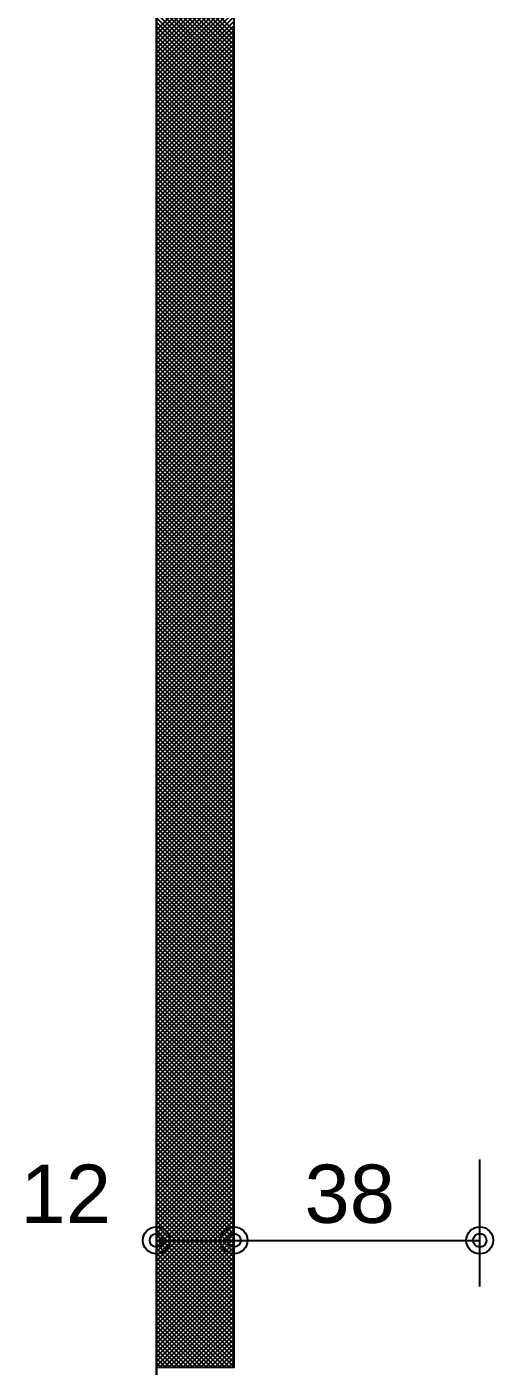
# Model space of a CAD drawing. Extents: x 0 to 119, y 0 to 84.
# Drawn here: x 12.28 to 13.722, y 42.223 to 46.363 of the extents above; entities that cross this region are included whole.
import ezdxf

# ---------------------------------------------------------------- set-up
doc = ezdxf.new("R2010")
doc.units = 0
doc.header["$MEASUREMENT"] = 0
for name, color, linetype in [('29', 9, 'CONTINUOUS'), ('3', 7, 'CONTINUOUS'), ('32', 250, 'CONTINUOUS'), ('6', 178, 'CONTINUOUS')]:
    doc.layers.add(name, color=color, linetype=linetype)
doc.styles.add('TQS_ARIAL', font='arial.ttf')

msp = doc.modelspace()

# ---------------------------------------------------------------- linework, layer by layer
at = {"layer": '29', "color": 9, "linetype": 'Continuous'}
for p, q in [((12.6805, 46.352925), (12.9205, 46.592925)), ((12.6805, 46.58919), (12.9205, 46.34919)), ((12.6805, 46.338783), (12.9205, 46.578783)), ((12.6805, 46.575048), (12.9205, 46.335048)), ((12.6805, 46.324641), (12.9205, 46.564641)), ((12.6805, 46.560906), (12.9205, 46.320906)), ((12.6805, 46.310499), (12.9205, 46.550499)), ((12.6805, 46.546764), (12.9205, 46.306764)), ((12.6805, 46.296356), (12.9205, 46.536356)), ((12.6805, 46.532622), (12.9205, 46.292622)), ((12.6805, 46.282214), (12.9205, 46.522214)), ((12.6805, 46.51848), (12.9205, 46.27848)), ((12.6805, 46.268072), (12.9205, 46.508072)), ((12.6805, 46.504337), (12.9205, 46.264337)), ((12.6805, 46.25393), (12.9205, 46.49393)), ((12.6805, 46.490195), (12.9205, 46.250195)), ((12.6805, 46.239788), (12.9205, 46.479788)), ((12.6805, 46.476053), (12.9205, 46.236053)), ((12.6805, 46.225646), (12.9205, 46.465646)), ((12.6805, 46.461911), (12.9205, 46.221911)), ((12.6805, 46.211504), (12.9205, 46.451504)), ((12.6805, 46.447769), (12.9205, 46.207769)), ((12.6805, 46.197362), (12.9205, 46.437362)), ((12.6805, 46.433627), (12.9205, 46.193627)), ((12.6805, 46.183219), (12.9205, 46.423219)), ((12.6805, 46.419485), (12.9205, 46.179485)), ((12.6805, 46.169077), (12.9205, 46.409077)), ((12.6805, 46.405343), (12.9205, 46.165343)), ((12.6805, 46.154935), (12.9205, 46.394935)), ((12.6805, 46.3912), (12.9205, 46.1512)), ((12.6805, 46.140793), (12.9205, 46.380793)), ((12.6805, 46.377058), (12.9205, 46.137058)), ((12.6805, 46.126651), (12.9205, 46.366651)), ((12.6805, 46.362916), (12.9205, 46.122916)), ((12.6805, 46.112509), (12.9205, 46.352509)), ((12.6805, 46.348774), (12.9205, 46.108774)), ((12.6805, 46.098367), (12.9205, 46.338367)), ((12.6805, 46.334632), (12.9205, 46.094632)), ((12.6805, 46.084224), (12.9205, 46.324224)), ((12.6805, 46.32049), (12.9205, 46.08049)), ((12.6805, 46.070082), (12.9205, 46.310082)), ((12.6805, 46.306348), (12.9205, 46.066348)), ((12.6805, 46.05594), (12.9205, 46.29594)), ((12.6805, 46.292205), (12.9205, 46.052205)), ((12.6805, 46.041798), (12.9205, 46.281798)), ((12.6805, 46.278063), (12.9205, 46.038063)), ((12.6805, 46.027656), (12.9205, 46.267656)), ((12.6805, 46.263921), (12.9205, 46.023921)), ((12.6805, 46.013514), (12.9205, 46.253514)), ((12.6805, 46.249779), (12.9205, 46.009779)), ((12.6805, 45.999372), (12.9205, 46.239372)), ((12.6805, 46.235637), (12.9205, 45.995637)), ((12.6805, 45.98523), (12.9205, 46.22523)), ((12.6805, 46.221495), (12.9205, 45.981495)), ((12.6805, 45.971087), (12.9205, 46.211087)), ((12.6805, 46.207353), (12.9205, 45.967353)), ((12.6805, 45.956945), (12.9205, 46.196945)), ((12.6805, 46.19321), (12.9205, 45.95321)), ((12.6805, 45.942803), (12.9205, 46.182803)), ((12.6805, 46.179068), (12.9205, 45.939068)), ((12.6805, 45.928661), (12.9205, 46.168661)), ((12.6805, 46.164926), (12.9205, 45.924926)), ((12.6805, 45.914519), (12.9205, 46.154519)), ((12.6805, 46.150784), (12.9205, 45.910784)), ((12.6805, 45.900377), (12.9205, 46.140377)), ((12.6805, 46.136642), (12.9205, 45.896642)), ((12.6805, 45.886235), (12.9205, 46.126235)), ((12.6805, 46.1225), (12.9205, 45.8825)), ((12.6805, 45.872092), (12.9205, 46.112092)), ((12.6805, 46.108358), (12.9205, 45.868358)), ((12.6805, 45.85795), (12.9205, 46.09795)), ((12.6805, 46.094216), (12.9205, 45.854216)), ((12.6805, 45.843808), (12.9205, 46.083808)), ((12.6805, 46.080073), (12.9205, 45.840073)), ((12.6805, 45.829666), (12.9205, 46.069666)), ((12.6805, 46.065931), (12.9205, 45.825931)), ((12.6805, 45.815524), (12.9205, 46.055524)), ((12.6805, 46.051789), (12.9205, 45.811789)), ((12.6805, 45.801382), (12.9205, 46.041382)), ((12.6805, 46.037647), (12.9205, 45.797647)), ((12.6805, 45.78724), (12.9205, 46.02724)), ((12.6805, 46.023505), (12.9205, 45.783505)), ((12.6805, 45.773097), (12.9205, 46.013097)), ((12.6805, 46.009363), (12.9205, 45.769363)), ((12.6805, 45.758955), (12.9205, 45.998955)), ((12.6805, 45.995221), (12.9205, 45.755221)), ((12.6805, 45.744813), (12.9205, 45.984813)), ((12.6805, 45.981078), (12.9205, 45.741078)), ((12.6805, 45.730671), (12.9205, 45.970671)), ((12.6805, 45.966936), (12.9205, 45.726936)), ((12.6805, 45.716529), (12.9205, 45.956529)), ((12.6805, 45.952794), (12.9205, 45.712794)), ((12.6805, 45.702387), (12.9205, 45.942387)), ((12.6805, 45.938652), (12.9205, 45.698652)), ((12.6805, 45.688245), (12.9205, 45.928245)), ((12.6805, 45.92451), (12.9205, 45.68451)), ((12.6805, 45.674103), (12.9205, 45.914103)), ((12.6805, 45.910368), (12.9205, 45.670368)), ((12.6805, 45.65996), (12.9205, 45.89996)), ((12.6805, 45.896226), (12.9205, 45.656226)), ((12.6805, 45.645818), (12.9205, 45.885818)), ((12.6805, 45.882083), (12.9205, 45.642083)), ((12.6805, 45.631676), (12.9205, 45.871676)), ((12.6805, 45.867941), (12.9205, 45.627941)), ((12.6805, 45.617534), (12.9205, 45.857534)), ((12.6805, 45.853799), (12.9205, 45.613799)), ((12.6805, 45.603392), (12.9205, 45.843392)), ((12.6805, 45.839657), (12.9205, 45.599657)), ((12.6805, 45.58925), (12.9205, 45.82925)), ((12.6805, 45.825515), (12.9205, 45.585515)), ((12.6805, 45.575108), (12.9205, 45.815108)), ((12.6805, 45.811373), (12.9205, 45.571373)), ((12.6805, 45.560965), (12.9205, 45.800965)), ((12.6805, 45.797231), (12.9205, 45.557231)), ((12.6805, 45.546823), (12.9205, 45.786823)), ((12.6805, 45.783089), (12.9205, 45.543089)), ((12.6805, 45.532681), (12.9205, 45.772681)), ((12.6805, 45.768946), (12.9205, 45.528946)), ((12.6805, 45.518539), (12.9205, 45.758539)), ((12.6805, 45.754804), (12.9205, 45.514804)), ((12.6805, 45.504397), (12.9205, 45.744397)), ((12.6805, 45.740662), (12.9205, 45.500662)), ((12.6805, 45.490255), (12.9205, 45.730255)), ((12.6805, 45.72652), (12.9205, 45.48652)), ((12.6805, 45.476113), (12.9205, 45.716113)), ((12.6805, 45.712378), (12.9205, 45.472378)), ((12.6805, 45.46197), (12.9205, 45.70197)), ((12.6805, 45.698236), (12.9205, 45.458236)), ((12.6805, 45.447828), (12.9205, 45.687828)), ((12.6805, 45.684094), (12.9205, 45.444094)), ((12.6805, 45.433686), (12.9205, 45.673686)), ((12.6805, 45.669951), (12.9205, 45.429951)), ((12.6805, 45.419544), (12.9205, 45.659544)), ((12.6805, 45.655809), (12.9205, 45.415809)), ((12.6805, 45.405402), (12.9205, 45.645402)), ((12.6805, 45.641667), (12.9205, 45.401667)), ((12.6805, 45.39126), (12.9205, 45.63126)), ((12.6805, 45.627525), (12.9205, 45.387525)), ((12.6805, 45.377118), (12.9205, 45.617118)), ((12.6805, 45.613383), (12.9205, 45.373383)), ((12.6805, 45.362976), (12.9205, 45.602976)), ((12.6805, 45.599241), (12.9205, 45.359241)), ((12.6805, 45.348833), (12.9205, 45.588833)), ((12.6805, 45.585099), (12.9205, 45.345099)), ((12.6805, 45.334691), (12.9205, 45.574691)), ((12.6805, 45.570957), (12.9205, 45.330957)), ((12.6805, 45.320549), (12.9205, 45.560549)), ((12.6805, 45.556814), (12.9205, 45.316814)), ((12.6805, 45.306407), (12.9205, 45.546407)), ((12.6805, 45.542672), (12.9205, 45.302672)), ((12.6805, 45.292265), (12.9205, 45.532265)), ((12.6805, 45.52853), (12.9205, 45.28853)), ((12.6805, 45.278123), (12.9205, 45.518123)), ((12.6805, 45.514388), (12.9205, 45.274388)), ((12.6805, 45.263981), (12.9205, 45.503981)), ((12.6805, 45.500246), (12.9205, 45.260246)), ((12.6805, 45.249838), (12.9205, 45.489838)), ((12.6805, 45.486104), (12.9205, 45.246104)), ((12.6805, 45.235696), (12.9205, 45.475696)), ((12.6805, 45.471962), (12.9205, 45.231962)), ((12.6805, 45.221554), (12.9205, 45.461554)), ((12.6805, 45.457819), (12.9205, 45.217819)), ((12.6805, 45.207412), (12.9205, 45.447412)), ((12.6805, 45.443677), (12.9205, 45.203677)), ((12.6805, 45.19327), (12.9205, 45.43327)), ((12.6805, 45.429535), (12.9205, 45.189535)), ((12.6805, 45.179128), (12.9205, 45.419128)), ((12.6805, 45.415393), (12.9205, 45.175393)), ((12.6805, 45.164986), (12.9205, 45.404986)), ((12.6805, 45.401251), (12.9205, 45.161251)), ((12.6805, 45.150844), (12.9205, 45.390844)), ((12.6805, 45.387109), (12.9205, 45.147109)), ((12.6805, 45.136701), (12.9205, 45.376701)), ((12.6805, 45.372967), (12.9205, 45.132967)), ((12.6805, 45.122559), (12.9205, 45.362559)), ((12.6805, 45.358824), (12.9205, 45.118824)), ((12.6805, 45.108417), (12.9205, 45.348417)), ((12.6805, 45.344682), (12.9205, 45.104682)), ((12.6805, 45.094275), (12.9205, 45.334275)), ((12.6805, 45.33054), (12.9205, 45.09054)), ((12.6805, 45.080133), (12.9205, 45.320133)), ((12.6805, 45.316398), (12.9205, 45.076398)), ((12.6805, 45.065991), (12.9205, 45.305991)), ((12.6805, 45.302256), (12.9205, 45.062256)), ((12.6805, 45.051849), (12.9205, 45.291849)), ((12.6805, 45.288114), (12.9205, 45.048114)), ((12.6805, 45.037706), (12.9205, 45.277706)), ((12.6805, 45.273972), (12.9205, 45.033972)), ((12.6805, 45.023564), (12.9205, 45.263564)), ((12.6805, 45.25983), (12.9205, 45.01983)), ((12.6805, 45.009422), (12.9205, 45.249422)), ((12.6805, 45.245687), (12.9205, 45.005687)), ((12.6805, 44.99528), (12.9205, 45.23528)), ((12.6805, 45.231545), (12.9205, 44.991545)), ((12.6805, 44.981138), (12.9205, 45.221138)), ((12.6805, 45.217403), (12.9205, 44.977403)), ((12.6805, 44.966996), (12.9205, 45.206996)), ((12.6805, 45.203261), (12.9205, 44.963261)), ((12.6805, 44.952854), (12.9205, 45.192854)), ((12.6805, 45.189119), (12.9205, 44.949119)), ((12.6805, 44.938711), (12.9205, 45.178711)), ((12.6805, 45.174977), (12.9205, 44.934977)), ((12.6805, 44.924569), (12.9205, 45.164569)), ((12.6805, 45.160835), (12.9205, 44.920835)), ((12.6805, 44.910427), (12.9205, 45.150427)), ((12.6805, 45.146692), (12.9205, 44.906692)), ((12.6805, 44.896285), (12.9205, 45.136285)), ((12.6805, 45.13255), (12.9205, 44.89255)), ((12.6805, 44.882143), (12.9205, 45.122143)), ((12.6805, 45.118408), (12.9205, 44.878408)), ((12.6805, 44.868001), (12.9205, 45.108001)), ((12.6805, 45.104266), (12.9205, 44.864266)), ((12.6805, 44.853859), (12.9205, 45.093859)), ((12.6805, 45.090124), (12.9205, 44.850124)), ((12.6805, 44.839717), (12.9205, 45.079717)), ((12.6805, 45.075982), (12.9205, 44.835982)), ((12.6805, 44.825574), (12.9205, 45.065574)), ((12.6805, 45.06184), (12.9205, 44.82184)), ((12.6805, 44.811432), (12.9205, 45.051432)), ((12.6805, 45.047697), (12.9205, 44.807697)), ((12.6805, 44.79729), (12.9205, 45.03729)), ((12.6805, 45.033555), (12.9205, 44.793555)), ((12.6805, 44.783148), (12.9205, 45.023148)), ((12.6805, 45.019413), (12.9205, 44.779413)), ((12.6805, 44.769006), (12.9205, 45.009006)), ((12.6805, 45.005271), (12.9205, 44.765271)), ((12.6805, 44.754864), (12.9205, 44.994864)), ((12.6805, 44.991129), (12.9205, 44.751129)), ((12.6805, 44.740722), (12.9205, 44.980722)), ((12.6805, 44.976987), (12.9205, 44.736987)), ((12.6805, 44.726579), (12.9205, 44.966579)), ((12.6805, 44.962845), (12.9205, 44.722845)), ((12.6805, 44.712437), (12.9205, 44.952437)), ((12.6805, 44.948703), (12.9205, 44.708703)), ((12.6805, 44.698295), (12.9205, 44.938295)), ((12.6805, 44.93456), (12.9205, 44.69456)), ((12.6805, 44.684153), (12.9205, 44.924153)), ((12.6805, 44.920418), (12.9205, 44.680418)), ((12.6805, 44.670011), (12.9205, 44.910011)), ((12.6805, 44.906276), (12.9205, 44.666276)), ((12.6805, 44.655869), (12.9205, 44.895869)), ((12.6805, 44.892134), (12.9205, 44.652134)), ((12.6805, 44.641727), (12.9205, 44.881727)), ((12.6805, 44.877992), (12.9205, 44.637992)), ((12.6805, 44.627584), (12.9205, 44.867584)), ((12.6805, 44.86385), (12.9205, 44.62385)), ((12.6805, 44.613442), (12.9205, 44.853442)), ((12.6805, 44.849708), (12.9205, 44.609708)), ((12.6805, 44.5993), (12.9205, 44.8393)), ((12.6805, 44.835565), (12.9205, 44.595565)), ((12.6805, 44.585158), (12.9205, 44.825158)), ((12.6805, 44.821423), (12.9205, 44.581423)), ((12.6805, 44.571016), (12.9205, 44.811016)), ((12.6805, 44.807281), (12.9205, 44.567281)), ((12.6805, 44.556874), (12.9205, 44.796874)), ((12.6805, 44.793139), (12.9205, 44.553139)), ((12.6805, 44.542732), (12.9205, 44.782732)), ((12.6805, 44.778997), (12.9205, 44.538997)), ((12.6805, 44.52859), (12.9205, 44.76859)), ((12.6805, 44.764855), (12.9205, 44.524855)), ((12.6805, 44.514447), (12.9205, 44.754447)), ((12.6805, 44.750713), (12.9205, 44.510713)), ((12.6805, 44.500305), (12.9205, 44.740305)), ((12.6805, 44.736571), (12.9205, 44.496571)), ((12.6805, 44.486163), (12.9205, 44.726163)), ((12.6805, 44.722428), (12.9205, 44.482428)), ((12.6805, 44.472021), (12.9205, 44.712021)), ((12.6805, 44.708286), (12.9205, 44.468286)), ((12.6805, 44.457879), (12.9205, 44.697879)), ((12.6805, 44.694144), (12.9205, 44.454144)), ((12.6805, 44.443737), (12.9205, 44.683737)), ((12.6805, 44.680002), (12.9205, 44.440002)), ((12.6805, 44.429595), (12.9205, 44.669595)), ((12.6805, 44.66586), (12.9205, 44.42586)), ((12.6805, 44.415452), (12.9205, 44.655452)), ((12.6805, 44.651718), (12.9205, 44.411718)), ((12.6805, 44.40131), (12.9205, 44.64131)), ((12.6805, 44.637576), (12.9205, 44.397576)), ((12.6805, 44.387168), (12.9205, 44.627168)), ((12.6805, 44.623433), (12.9205, 44.383433)), ((12.6805, 44.373026), (12.9205, 44.613026)), ((12.6805, 44.609291), (12.9205, 44.369291)), ((12.6805, 44.358884), (12.9205, 44.598884)), ((12.6805, 44.595149), (12.9205, 44.355149)), ((12.6805, 44.344742), (12.9205, 44.584742)), ((12.6805, 44.581007), (12.9205, 44.341007)), ((12.6805, 44.3306), (12.9205, 44.5706)), ((12.6805, 44.566865), (12.9205, 44.326865)), ((12.6805, 44.316458), (12.9205, 44.556458)), ((12.6805, 44.552723), (12.9205, 44.312723)), ((12.6805, 44.302315), (12.9205, 44.542315)), ((12.6805, 44.538581), (12.9205, 44.298581)), ((12.6805, 44.288173), (12.9205, 44.528173)), ((12.6805, 44.524438), (12.9205, 44.284438)), ((12.6805, 44.274031), (12.9205, 44.514031)), ((12.6805, 44.510296), (12.9205, 44.270296)), ((12.6805, 44.259889), (12.9205, 44.499889)), ((12.6805, 44.496154), (12.9205, 44.256154)), ((12.6805, 44.245747), (12.9205, 44.485747)), ((12.6805, 44.482012), (12.9205, 44.242012)), ((12.6805, 44.231605), (12.9205, 44.471605)), ((12.6805, 44.46787), (12.9205, 44.22787)), ((12.6805, 44.217463), (12.9205, 44.457463)), ((12.6805, 44.453728), (12.9205, 44.213728)), ((12.6805, 44.20332), (12.9205, 44.44332)), ((12.6805, 44.439586), (12.9205, 44.199586)), ((12.6805, 44.189178), (12.9205, 44.429178)), ((12.6805, 44.425444), (12.9205, 44.185444)), ((12.6805, 44.175036), (12.9205, 44.415036)), ((12.6805, 44.411301), (12.9205, 44.171301)), ((12.6805, 44.160894), (12.9205, 44.400894)), ((12.6805, 44.397159), (12.9205, 44.157159)), ((12.6805, 44.146752), (12.9205, 44.386752)), ((12.6805, 44.383017), (12.9205, 44.143017)), ((12.6805, 44.13261), (12.9205, 44.37261)), ((12.6805, 44.368875), (12.9205, 44.128875)), ((12.6805, 44.118468), (12.9205, 44.358468)), ((12.6805, 44.354733), (12.9205, 44.114733)), ((12.6805, 44.104325), (12.9205, 44.344325)), ((12.6805, 44.340591), (12.9205, 44.100591)), ((12.6805, 44.090183), (12.9205, 44.330183)), ((12.6805, 44.326449), (12.9205, 44.086449)), ((12.6805, 44.076041), (12.9205, 44.316041)), ((12.6805, 44.312306), (12.9205, 44.072306)), ((12.6805, 44.061899), (12.9205, 44.301899)), ((12.6805, 44.298164), (12.9205, 44.058164)), ((12.6805, 44.047757), (12.9205, 44.287757)), ((12.6805, 44.284022), (12.9205, 44.044022)), ((12.6805, 44.033615), (12.9205, 44.273615)), ((12.6805, 44.26988), (12.9205, 44.02988)), ((12.6805, 44.019473), (12.9205, 44.259473)), ((12.6805, 44.255738), (12.9205, 44.015738)), ((12.6805, 44.005331), (12.9205, 44.245331)), ((12.6805, 44.241596), (12.9205, 44.001596)), ((12.6805, 43.991188), (12.9205, 44.231188)), ((12.6805, 44.227454), (12.9205, 43.987454)), ((12.6805, 43.977046), (12.9205, 44.217046)), ((12.6805, 44.213311), (12.9205, 43.973311)), ((12.6805, 43.962904), (12.9205, 44.202904)), ((12.6805, 44.199169), (12.9205, 43.959169)), ((12.6805, 43.948762), (12.9205, 44.188762)), ((12.6805, 44.185027), (12.9205, 43.945027)), ((12.6805, 43.93462), (12.9205, 44.17462)), ((12.6805, 44.170885), (12.9205, 43.930885)), ((12.6805, 43.920478), (12.9205, 44.160478)), ((12.6805, 44.156743), (12.9205, 43.916743)), ((12.6805, 43.906336), (12.9205, 44.146336)), ((12.6805, 44.142601), (12.9205, 43.902601)), ((12.6805, 43.892193), (12.9205, 44.132193)), ((12.6805, 44.128459), (12.9205, 43.888459)), ((12.6805, 43.878051), (12.9205, 44.118051)), ((12.6805, 44.114317), (12.9205, 43.874317)), ((12.6805, 43.863909), (12.9205, 44.103909)), ((12.6805, 44.100174), (12.9205, 43.860174)), ((12.6805, 43.849767), (12.9205, 44.089767)), ((12.6805, 44.086032), (12.9205, 43.846032)), ((12.6805, 43.835625), (12.9205, 44.075625)), ((12.6805, 44.07189), (12.9205, 43.83189)), ((12.6805, 43.821483), (12.9205, 44.061483)), ((12.6805, 44.057748), (12.9205, 43.817748)), ((12.6805, 43.807341), (12.9205, 44.047341)), ((12.6805, 44.043606), (12.9205, 43.803606)), ((12.6805, 43.793198), (12.9205, 44.033198)), ((12.6805, 44.029464), (12.9205, 43.789464)), ((12.6805, 43.779056), (12.9205, 44.019056)), ((12.6805, 44.015322), (12.9205, 43.775322)), ((12.6805, 43.764914), (12.9205, 44.004914)), ((12.6805, 44.001179), (12.9205, 43.761179)), ((12.6805, 43.750772), (12.9205, 43.990772)), ((12.6805, 43.987037), (12.9205, 43.747037)), ((12.6805, 43.73663), (12.9205, 43.97663)), ((12.6805, 43.972895), (12.9205, 43.732895)), ((12.6805, 43.722488), (12.9205, 43.962488)), ((12.6805, 43.958753), (12.9205, 43.718753)), ((12.6805, 43.708346), (12.9205, 43.948346)), ((12.6805, 43.944611), (12.9205, 43.704611)), ((12.6805, 43.694204), (12.9205, 43.934204)), ((12.6805, 43.930469), (12.9205, 43.690469)), ((12.6805, 43.680061), (12.9205, 43.920061)), ((12.6805, 43.916327), (12.9205, 43.676327)), ((12.6805, 43.665919), (12.9205, 43.905919)), ((12.6805, 43.902185), (12.9205, 43.662185)), ((12.6805, 43.651777), (12.9205, 43.891777)), ((12.6805, 43.888042), (12.9205, 43.648042)), ((12.6805, 43.637635), (12.9205, 43.877635)), ((12.6805, 43.8739), (12.9205, 43.6339)), ((12.6805, 43.623493), (12.9205, 43.863493)), ((12.6805, 43.859758), (12.9205, 43.619758)), ((12.6805, 43.609351), (12.9205, 43.849351)), ((12.6805, 43.845616), (12.9205, 43.605616)), ((12.6805, 43.595209), (12.9205, 43.835209)), ((12.6805, 43.831474), (12.9205, 43.591474)), ((12.6805, 43.581066), (12.9205, 43.821066)), ((12.6805, 43.817332), (12.9205, 43.577332)), ((12.6805, 43.566924), (12.9205, 43.806924)), ((12.6805, 43.80319), (12.9205, 43.56319)), ((12.6805, 43.552782), (12.9205, 43.792782)), ((12.6805, 43.789047), (12.9205, 43.549047)), ((12.6805, 43.53864), (12.9205, 43.77864)), ((12.6805, 43.774905), (12.9205, 43.534905)), ((12.6805, 43.524498), (12.9205, 43.764498)), ((12.6805, 43.760763), (12.9205, 43.520763)), ((12.6805, 43.510356), (12.9205, 43.750356)), ((12.6805, 43.746621), (12.9205, 43.506621)), ((12.6805, 43.496214), (12.9205, 43.736214)), ((12.6805, 43.732479), (12.9205, 43.492479)), ((12.6805, 43.482072), (12.9205, 43.722072)), ((12.6805, 43.718337), (12.9205, 43.478337)), ((12.6805, 43.467929), (12.9205, 43.707929)), ((12.6805, 43.704195), (12.9205, 43.464195)), ((12.6805, 43.453787), (12.9205, 43.693787)), ((12.6805, 43.690052), (12.9205, 43.450052)), ((12.6805, 43.439645), (12.9205, 43.679645)), ((12.6805, 43.67591), (12.9205, 43.43591)), ((12.6805, 43.425503), (12.9205, 43.665503)), ((12.6805, 43.661768), (12.9205, 43.421768)), ((12.6805, 43.411361), (12.9205, 43.651361)), ((12.6805, 43.647626), (12.9205, 43.407626)), ((12.6805, 43.397219), (12.9205, 43.637219)), ((12.6805, 43.633484), (12.9205, 43.393484)), ((12.6805, 43.383077), (12.9205, 43.623077)), ((12.6805, 43.619342), (12.9205, 43.379342)), ((12.6805, 43.368934), (12.9205, 43.608934)), ((12.6805, 43.6052), (12.9205, 43.3652)), ((12.6805, 43.354792), (12.9205, 43.594792)), ((12.6805, 43.591058), (12.9205, 43.351058)), ((12.6805, 43.34065), (12.9205, 43.58065)), ((12.6805, 43.576915), (12.9205, 43.336915)), ((12.6805, 43.326508), (12.9205, 43.566508)), ((12.6805, 43.562773), (12.9205, 43.322773)), ((12.6805, 43.312366), (12.9205, 43.552366)), ((12.6805, 43.548631), (12.9205, 43.308631)), ((12.6805, 43.298224), (12.9205, 43.538224)), ((12.6805, 43.534489), (12.9205, 43.294489)), ((12.6805, 43.284082), (12.9205, 43.524082)), ((12.6805, 43.520347), (12.9205, 43.280347)), ((12.6805, 43.269939), (12.9205, 43.509939)), ((12.6805, 43.506205), (12.9205, 43.266205)), ((12.6805, 43.255797), (12.9205, 43.495797)), ((12.6805, 43.492063), (12.9205, 43.252063)), ((12.6805, 43.241655), (12.9205, 43.481655)), ((12.6805, 43.47792), (12.9205, 43.23792)), ((12.6805, 43.227513), (12.9205, 43.467513)), ((12.6805, 43.463778), (12.9205, 43.223778)), ((12.6805, 43.213371), (12.9205, 43.453371)), ((12.6805, 43.449636), (12.9205, 43.209636)), ((12.6805, 43.199229), (12.9205, 43.439229)), ((12.6805, 43.435494), (12.9205, 43.195494)), ((12.6805, 43.185087), (12.9205, 43.425087)), ((12.6805, 43.421352), (12.9205, 43.181352)), ((12.6805, 43.170945), (12.9205, 43.410945)), ((12.6805, 43.40721), (12.9205, 43.16721)), ((12.6805, 43.156802), (12.9205, 43.396802)), ((12.6805, 43.393068), (12.9205, 43.153068)), ((12.6805, 43.14266), (12.9205, 43.38266)), ((12.6805, 43.378925), (12.9205, 43.138925)), ((12.6805, 43.128518), (12.9205, 43.368518)), ((12.6805, 43.364783), (12.9205, 43.124783)), ((12.6805, 43.114376), (12.9205, 43.354376)), ((12.6805, 43.350641), (12.9205, 43.110641)), ((12.6805, 43.100234), (12.9205, 43.340234)), ((12.6805, 43.336499), (12.9205, 43.096499)), ((12.6805, 43.086092), (12.9205, 43.326092)), ((12.6805, 43.322357), (12.9205, 43.082357)), ((12.6805, 43.07195), (12.9205, 43.31195)), ((12.6805, 43.308215), (12.9205, 43.068215)), ((12.6805, 43.057807), (12.9205, 43.297807)), ((12.6805, 43.294073), (12.9205, 43.054073)), ((12.6805, 43.043665), (12.9205, 43.283665)), ((12.6805, 43.279931), (12.9205, 43.039931)), ((12.6805, 43.029523), (12.9205, 43.269523)), ((12.6805, 43.265788), (12.9205, 43.025788)), ((12.6805, 43.015381), (12.9205, 43.255381)), ((12.6805, 43.251646), (12.9205, 43.011646)), ((12.6805, 43.001239), (12.9205, 43.241239)), ((12.6805, 43.237504), (12.9205, 42.997504)), ((12.6805, 42.987097), (12.9205, 43.227097)), ((12.6805, 43.223362), (12.9205, 42.983362)), ((12.6805, 42.972955), (12.9205, 43.212955)), ((12.6805, 43.20922), (12.9205, 42.96922)), ((12.6805, 42.958812), (12.9205, 43.198812)), ((12.6805, 43.195078), (12.9205, 42.955078)), ((12.6805, 42.94467), (12.9205, 43.18467)), ((12.6805, 43.180936), (12.9205, 42.940936)), ((12.6805, 42.930528), (12.9205, 43.170528)), ((12.6805, 43.166793), (12.9205, 42.926793)), ((12.6805, 42.916386), (12.9205, 43.156386)), ((12.6805, 43.152651), (12.9205, 42.912651)), ((12.6805, 42.902244), (12.9205, 43.142244)), ((12.6805, 43.138509), (12.9205, 42.898509)), ((12.6805, 42.888102), (12.9205, 43.128102)), ((12.6805, 43.124367), (12.9205, 42.884367)), ((12.6805, 42.87396), (12.9205, 43.11396)), ((12.6805, 43.110225), (12.9205, 42.870225)), ((12.6805, 42.859818), (12.9205, 43.099818)), ((12.6805, 43.096083), (12.9205, 42.856083)), ((12.6805, 42.845675), (12.9205, 43.085675)), ((12.6805, 43.081941), (12.9205, 42.841941)), ((12.6805, 42.831533), (12.9205, 43.071533)), ((12.6805, 43.067799), (12.9205, 42.827799)), ((12.6805, 42.817391), (12.9205, 43.057391)), ((12.6805, 43.053656), (12.9205, 42.813656)), ((12.6805, 42.803249), (12.9205, 43.043249)), ((12.6805, 43.039514), (12.9205, 42.799514)), ((12.6805, 42.789107), (12.9205, 43.029107)), ((12.6805, 43.025372), (12.9205, 42.785372)), ((12.6805, 42.774965), (12.9205, 43.014965)), ((12.6805, 43.01123), (12.9205, 42.77123)), ((12.6805, 42.760823), (12.9205, 43.000823)), ((12.6805, 42.997088), (12.9205, 42.757088)), ((12.6805, 42.74668), (12.9205, 42.98668)), ((12.6805, 42.982946), (12.9205, 42.742946)), ((12.6805, 42.732538), (12.9205, 42.972538)), ((12.6805, 42.968804), (12.9205, 42.728804)), ((12.6805, 42.718396), (12.9205, 42.958396)), ((12.6805, 42.954661), (12.9205, 42.714661)), ((12.6805, 42.704254), (12.9205, 42.944254)), ((12.6805, 42.940519), (12.9205, 42.700519)), ((12.6805, 42.690112), (12.9205, 42.930112)), ((12.6805, 42.926377), (12.9205, 42.686377)), ((12.6805, 42.67597), (12.9205, 42.91597)), ((12.6805, 42.912235), (12.9205, 42.672235)), ((12.6805, 42.661828), (12.9205, 42.901828)), ((12.6805, 42.898093), (12.9205, 42.658093)), ((12.6805, 42.647686), (12.9205, 42.887686)), ((12.6805, 42.883951), (12.9205, 42.643951)), ((12.6805, 42.633543), (12.9205, 42.873543)), ((12.6805, 42.869809), (12.9205, 42.629809)), ((12.6805, 42.619401), (12.9205, 42.859401)), ((12.6805, 42.855666), (12.9205, 42.615666)), ((12.6805, 42.605259), (12.9205, 42.845259)), ((12.6805, 42.841524), (12.9205, 42.601524)), ((12.6805, 42.591117), (12.9205, 42.831117)), ((12.6805, 42.827382), (12.9205, 42.587382)), ((12.6805, 42.576975), (12.9205, 42.816975)), ((12.6805, 42.81324), (12.9205, 42.57324)), ((12.6805, 42.562833), (12.9205, 42.802833)), ((12.6805, 42.799098), (12.9205, 42.559098)), ((12.6805, 42.548691), (12.9205, 42.788691)), ((12.6805, 42.784956), (12.9205, 42.544956)), ((12.6805, 42.534548), (12.9205, 42.774548)), ((12.6805, 42.770814), (12.9205, 42.530814)), ((12.6805, 42.520406), (12.9205, 42.760406)), ((12.6805, 42.756672), (12.9205, 42.516672)), ((12.6805, 42.506264), (12.9205, 42.746264)), ((12.6805, 42.742529), (12.9205, 42.502529)), ((12.6805, 42.492122), (12.9205, 42.732122)), ((12.6805, 42.728387), (12.9205, 42.488387)), ((12.6805, 42.47798), (12.9205, 42.71798)), ((12.6805, 42.714245), (12.9205, 42.474245)), ((12.6805, 42.463838), (12.9205, 42.703838)), ((12.6805, 42.700103), (12.9205, 42.460103)), ((12.6805, 42.449696), (12.9205, 42.689696)), ((12.6805, 42.685961), (12.9205, 42.445961)), ((12.6805, 42.435553), (12.9205, 42.675553)), ((12.6805, 42.671819), (12.9205, 42.431819)), ((12.6805, 42.421411), (12.9205, 42.661411)), ((12.6805, 42.657677), (12.9205, 42.417677)), ((12.6805, 42.407269), (12.9205, 42.647269)), ((12.6805, 42.643534), (12.9205, 42.403534)), ((12.6805, 42.393127), (12.9205, 42.633127)), ((12.6805, 42.629392), (12.9205, 42.389392)), ((12.6805, 42.378985), (12.9205, 42.618985)), ((12.6805, 42.61525), (12.9205, 42.37525)), ((12.6805, 42.364843), (12.9205, 42.604843)), ((12.6805, 42.601108), (12.9205, 42.361108)), ((12.6805, 42.350701), (12.9205, 42.590701)), ((12.6805, 42.586966), (12.9205, 42.346966)), ((12.6805, 42.336559), (12.9205, 42.576559)), ((12.6805, 42.572824), (12.9205, 42.332824)), ((12.6805, 42.322416), (12.9205, 42.562416)), ((12.6805, 42.558682), (12.9205, 42.318682)), ((12.6805, 42.308274), (12.9205, 42.548274)), ((12.6805, 42.544539), (12.9205, 42.304539)), ((12.6805, 42.294132), (12.9205, 42.534132)), ((12.6805, 42.530397), (12.9205, 42.290397)), ((12.6805, 42.27999), (12.9205, 42.51999)), ((12.6805, 42.516255), (12.9205, 42.276255)), ((12.6805, 42.265848), (12.9205, 42.505848)), ((12.6805, 42.502113), (12.9205, 42.262113)), ((12.6805, 42.251706), (12.9205, 42.491706)), ((12.6805, 42.487971), (12.9205, 42.247971)), ((12.6805, 42.237564), (12.9205, 42.477564)), ((12.6805, 42.473829), (12.9205, 42.233829)), ((12.6805, 42.223421), (12.9205, 42.463421)), ((12.6805, 42.459687), (12.9205, 42.21988)), ((12.6805, 42.445545), (12.906165, 42.21988)), ((12.691101, 42.21988), (12.9205, 42.449279)), ((12.705243, 42.21988), (12.9205, 42.435137)), ((12.6805, 42.431402), (12.892023, 42.21988)), ((12.6805, 42.41726), (12.87788, 42.21988)), ((12.6805, 42.403118), (12.863738, 42.21988)), ((12.719385, 42.21988), (12.9205, 42.420995)), ((12.733527, 42.21988), (12.9205, 42.406853)), ((12.747669, 42.21988), (12.9205, 42.392711)), ((12.6805, 42.388976), (12.849596, 42.21988)), ((12.6805, 42.374834), (12.835454, 42.21988)), ((12.6805, 42.360692), (12.821312, 42.21988)), ((12.761811, 42.21988), (12.9205, 42.378569)), ((12.775954, 42.21988), (12.9205, 42.364426)), ((12.6805, 42.34655), (12.80717, 42.21988)), ((12.6805, 42.332407), (12.793028, 42.21988)), ((12.6805, 42.318265), (12.778885, 42.21988)), ((12.790096, 42.21988), (12.9205, 42.350284)), ((12.804238, 42.21988), (12.9205, 42.336142)), ((12.81838, 42.21988), (12.9205, 42.322)), ((12.6805, 42.304123), (12.764743, 42.21988)), ((12.6805, 42.289981), (12.750601, 42.21988)), ((12.6805, 42.275839), (12.736459, 42.21988)), ((12.832522, 42.21988), (12.9205, 42.307858)), ((12.846664, 42.21988), (12.9205, 42.293716)), ((12.860806, 42.21988), (12.9205, 42.279574)), ((12.6805, 42.261697), (12.722317, 42.21988)), ((12.6805, 42.247555), (12.708175, 42.21988)), ((12.6805, 42.233413), (12.694033, 42.21988)), ((12.874949, 42.21988), (12.9205, 42.265432)), ((12.889091, 42.21988), (12.9205, 42.251289)), ((12.903233, 42.21988), (12.9205, 42.237147))]:
    msp.add_line(p, q, dxfattribs=at)
msp.add_lwpolyline([(12.9205, 46.98988), (12.6805, 46.98988), (12.6805, 42.21988), (12.9205, 42.21988), (12.9205, 46.98988)], dxfattribs=at)
at = {"layer": '3', "color": 7, "linetype": 'Continuous'}
msp.add_line((12.6805, 33.255544), (12.6805, 76.943834), dxfattribs=at)
at = {"layer": '32', "color": 250, "linetype": 'Continuous'}
for p, q in [((12.6805, 42.614279), (12.6805, 42.862219)), ((12.9205, 42.46988), (12.9205, 42.862219)), ((12.9205, 42.46988), (12.9205, 42.862219)), ((13.6805, 42.46988), (13.6805, 42.862219)), ((12.6805, 42.612219), (12.9205, 42.612219)), ((12.9205, 42.612219), (13.6805, 42.612219)), ((12.6805, 42.364279), (12.6805, 42.364279))]:
    msp.add_line(p, q, dxfattribs=at)
for centre, radius in [((12.6805, 42.612219), 0.041625), ((12.9205, 42.612219), 0.041625), ((12.9205, 42.612219), 0.041625), ((13.6805, 42.612219), 0.041625), ((12.6805, 42.612219), 0.02075), ((12.9205, 42.612219), 0.02075), ((12.9205, 42.612219), 0.02075), ((13.6805, 42.612219), 0.02075)]:
    msp.add_circle(centre, radius, dxfattribs=at)
at = {"layer": '6', "color": 178, "linetype": 'Continuous'}
for p, q in [((12.6805, 46.98988), (12.6805, 41.83988)), ((12.9205, 42.21988), (12.9205, 46.98988))]:
    msp.add_line(p, q, dxfattribs=at)

# ---------------------------------------------------------------- texts
at = {"layer": '32', "color": 250, "linetype": 'Continuous', "style": 'TQS_ARIAL'}
for s, p in [('12', (12.2605, 42.666219)), ('38', (13.1385, 42.666219))]:
    msp.add_text(s, height=0.18, dxfattribs=at).set_placement(p)

doc.saveas('drawing.dxf')
